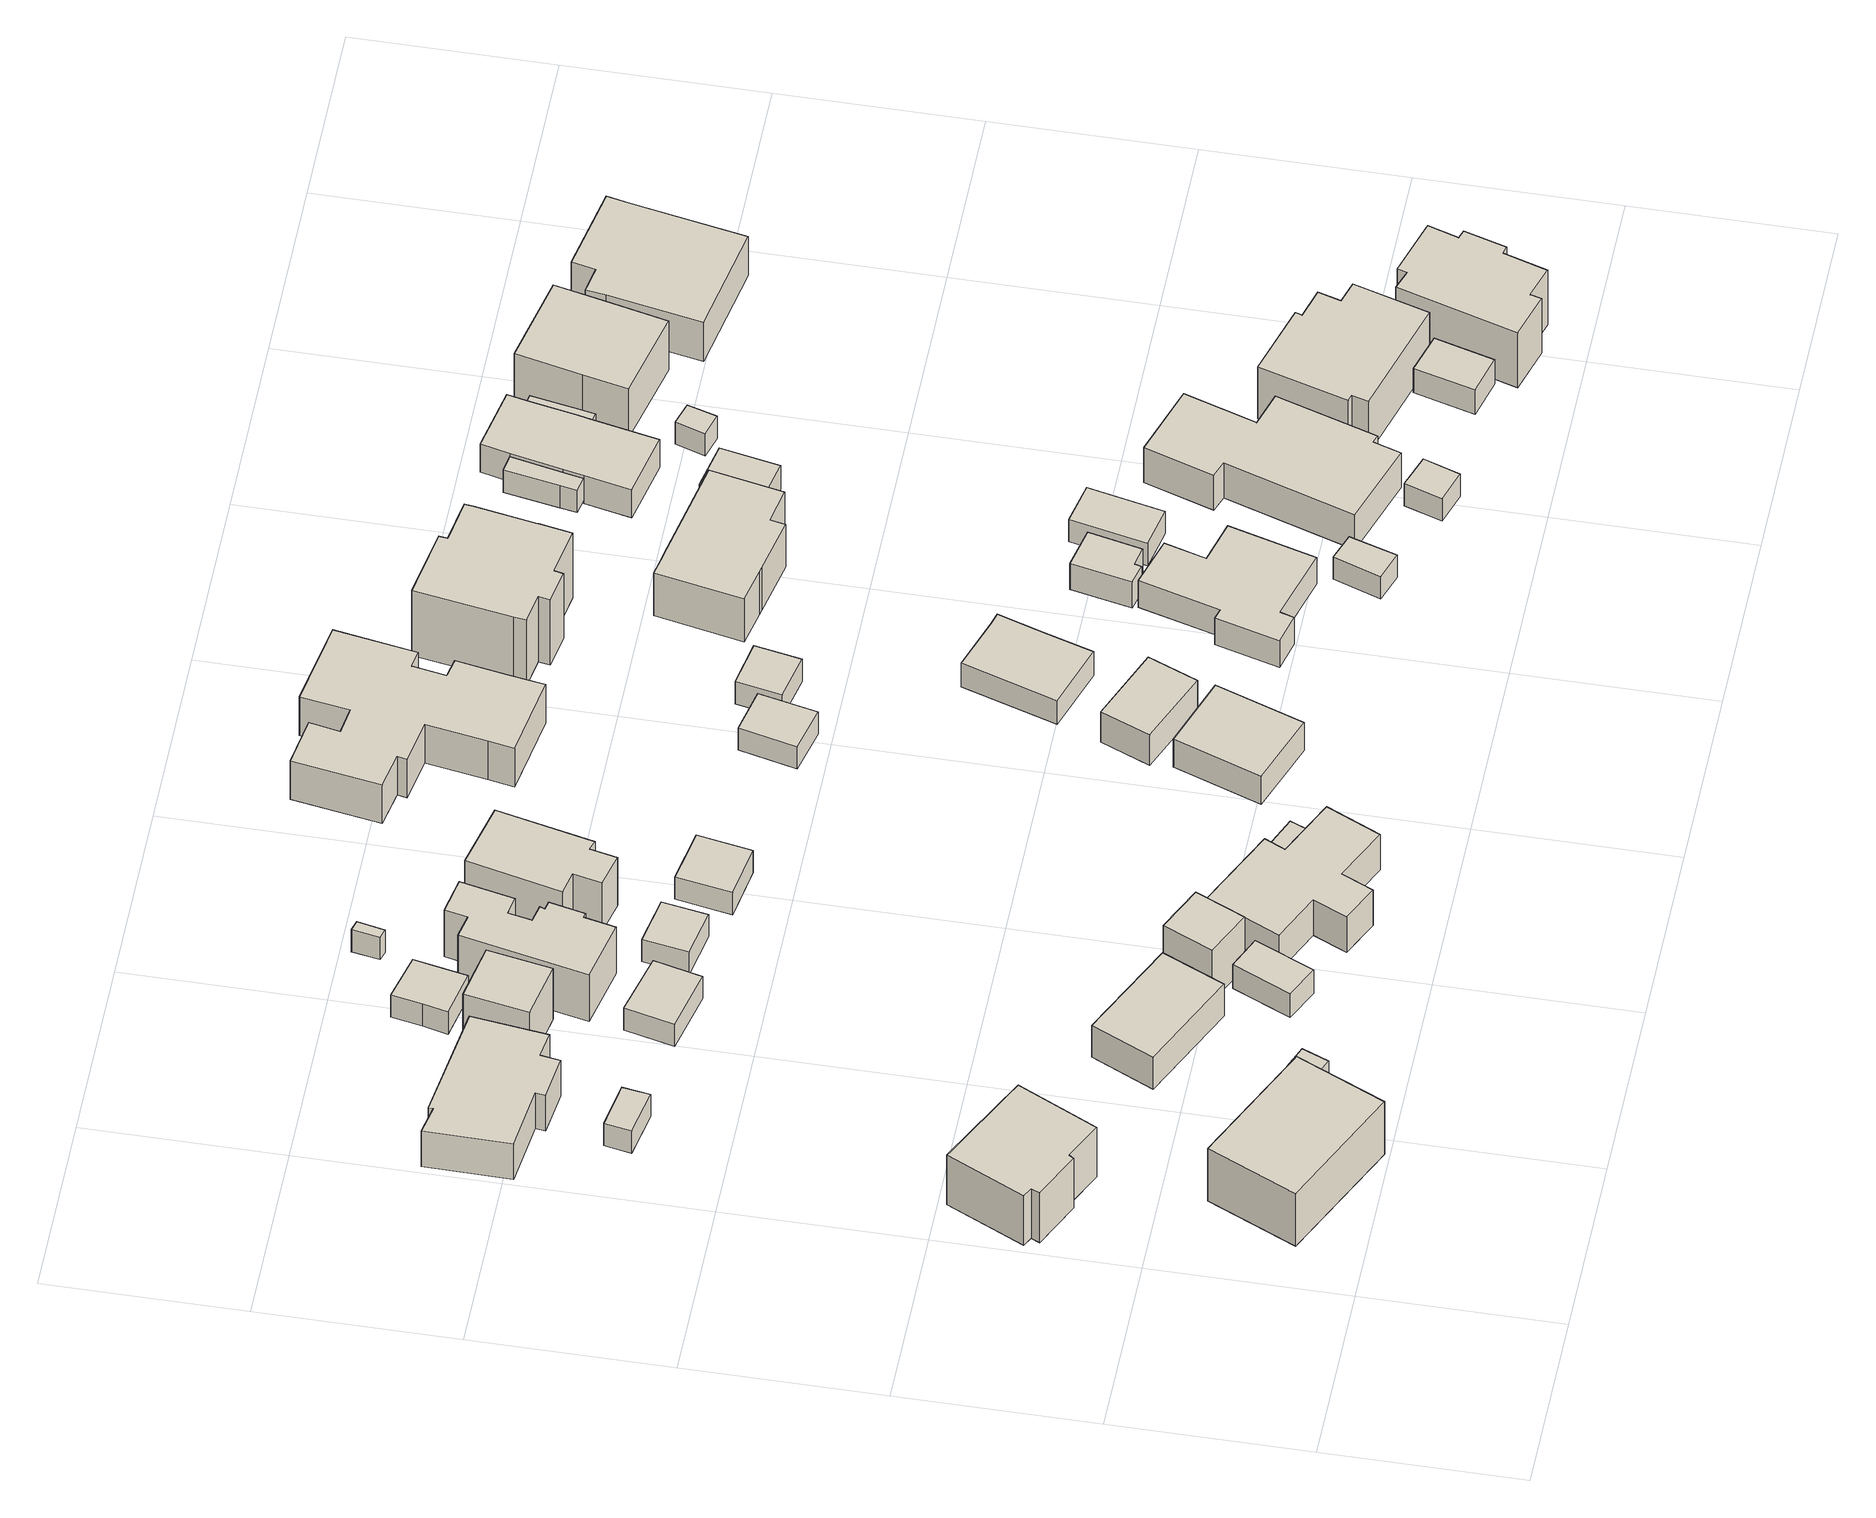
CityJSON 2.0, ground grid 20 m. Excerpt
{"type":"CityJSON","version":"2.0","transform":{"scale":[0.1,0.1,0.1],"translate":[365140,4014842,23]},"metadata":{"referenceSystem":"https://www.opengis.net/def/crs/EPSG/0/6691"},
"CityObjects":{
"building1":{"type":"Building","attributes":{"枝番":1,"利根川水系渡良瀬川洪水浸水想定区域（想定最大規模）.規模":"L2","利根川水系渡良瀬川洪水浸水想定区域（想定最大規模）.浸水ランク":"1","利根川水系渡良瀬川洪水浸水想定区域（想定最大規模）.浸水深":0.37,"利根川水系渡良瀬川洪水浸水想定区域（想定最大規模）.継続時間":4.6,"利根川水系矢場川洪水浸水想定区域（想定最大規模）.規模":"L2","usage":"411","measuredHeight":9.5,"BuildingDetails.prefecture":"10","BuildingDetails.city":"10207","BuildingDetails.surveyYear":2016},"geometry":[{"type":"Solid","lod":"1","boundaries":[[[[0,1,2,3]],[[2,4,5,3]],[[1,6,4,2]],[[0,7,6,1]],[[3,5,7,0]],[[4,6,7,5]]]]}]},
"building2":{"type":"Building","attributes":{"枝番":1,"利根川水系渡良瀬川洪水浸水想定区域（想定最大規模）.規模":"L2","利根川水系渡良瀬川洪水浸水想定区域（想定最大規模）.浸水ランク":"2","利根川水系渡良瀬川洪水浸水想定区域（想定最大規模）.浸水深":0.87,"利根川水系渡良瀬川洪水浸水想定区域（想定最大規模）.継続時間":5.4,"利根川水系矢場川洪水浸水想定区域（想定最大規模）.規模":"L2","利根川水系矢場川洪水浸水想定区域（想定最大規模）.浸水ランク":"1","利根川水系矢場川洪水浸水想定区域（想定最大規模）.浸水深":0.25,"usage":"411","measuredHeight":7.6,"BuildingDetails.prefecture":"10","BuildingDetails.city":"10207","BuildingDetails.surveyYear":2016},"geometry":[{"type":"Solid","lod":"1","boundaries":[[[[8,9,10,11,12,13,14,15]],[[14,16,17,15]],[[13,18,16,14]],[[12,19,18,13]],[[11,20,19,12]],[[10,21,20,11]],[[9,22,21,10]],[[8,23,22,9]],[[15,17,23,8]],[[16,18,19,20,21,22,23,17]]]]}]},
"building3":{"type":"Building","attributes":{"枝番":1,"利根川水系渡良瀬川洪水浸水想定区域（想定最大規模）.規模":"L2","利根川水系渡良瀬川洪水浸水想定区域（想定最大規模）.浸水ランク":"2","利根川水系渡良瀬川洪水浸水想定区域（想定最大規模）.浸水深":1.06,"利根川水系渡良瀬川洪水浸水想定区域（想定最大規模）.継続時間":5.8,"利根川水系矢場川洪水浸水想定区域（想定最大規模）.規模":"L2","BuildingDetails.prefecture":"10","BuildingDetails.city":"10207"},"geometry":[{"type":"Solid","lod":"1","boundaries":[[[[24,25,26,27]],[[26,28,29,27]],[[25,30,28,26]],[[24,31,30,25]],[[27,29,31,24]],[[28,30,31,29]]]]}]},
"building4":{"type":"Building","attributes":{"枝番":1,"利根川水系渡良瀬川洪水浸水想定区域（想定最大規模）.規模":"L2","利根川水系渡良瀬川洪水浸水想定区域（想定最大規模）.浸水ランク":"2","利根川水系渡良瀬川洪水浸水想定区域（想定最大規模）.浸水深":1.16,"利根川水系渡良瀬川洪水浸水想定区域（想定最大規模）.継続時間":5.4,"利根川水系矢場川洪水浸水想定区域（想定最大規模）.規模":"L2","利根川水系矢場川洪水浸水想定区域（想定最大規模）.浸水ランク":"1","利根川水系矢場川洪水浸水想定区域（想定最大規模）.浸水深":0.18,"BuildingDetails.prefecture":"10","BuildingDetails.city":"10207"},"geometry":[{"type":"Solid","lod":"1","boundaries":[[[[32,33,34,35]],[[34,36,37,35]],[[33,38,36,34]],[[32,39,38,33]],[[35,37,39,32]],[[36,38,39,37]]]]}]},
"building5":{"type":"Building","attributes":{"枝番":1,"利根川水系渡良瀬川洪水浸水想定区域（想定最大規模）.規模":"L2","利根川水系渡良瀬川洪水浸水想定区域（想定最大規模）.浸水ランク":"2","利根川水系渡良瀬川洪水浸水想定区域（想定最大規模）.浸水深":0.97,"利根川水系渡良瀬川洪水浸水想定区域（想定最大規模）.継続時間":5.1,"利根川水系矢場川洪水浸水想定区域（想定最大規模）.規模":"L2","利根川水系矢場川洪水浸水想定区域（想定最大規模）.浸水ランク":"1","利根川水系矢場川洪水浸水想定区域（想定最大規模）.浸水深":0.02,"usage":"411","measuredHeight":6.9,"BuildingDetails.prefecture":"10","BuildingDetails.city":"10207","BuildingDetails.surveyYear":2016},"geometry":[{"type":"Solid","lod":"1","boundaries":[[[[40,41,42,43,44,45,46,47,48,49]],[[48,50,51,49]],[[47,52,50,48]],[[46,53,52,47]],[[45,54,53,46]],[[44,55,54,45]],[[43,56,55,44]],[[42,57,56,43]],[[41,58,57,42]],[[40,59,58,41]],[[49,51,59,40]],[[50,52,53,54,55,56,57,58,59,51]]]]}]},
"building6":{"type":"Building","attributes":{"枝番":1,"利根川水系渡良瀬川洪水浸水想定区域（想定最大規模）.規模":"L2","利根川水系渡良瀬川洪水浸水想定区域（想定最大規模）.浸水ランク":"2","利根川水系渡良瀬川洪水浸水想定区域（想定最大規模）.浸水深":1.16,"利根川水系渡良瀬川洪水浸水想定区域（想定最大規模）.継続時間":5.8,"利根川水系矢場川洪水浸水想定区域（想定最大規模）.規模":"L2","利根川水系矢場川洪水浸水想定区域（想定最大規模）.浸水ランク":"1","利根川水系矢場川洪水浸水想定区域（想定最大規模）.浸水深":0.07,"usage":"411","measuredHeight":4.9,"BuildingDetails.prefecture":"10","BuildingDetails.city":"10207","BuildingDetails.surveyYear":2016},"geometry":[{"type":"Solid","lod":"1","boundaries":[[[[60,61,62,63]],[[62,64,65,63]],[[61,66,64,62]],[[60,67,66,61]],[[63,65,67,60]],[[64,66,67,65]]]]}]},
"building7":{"type":"Building","attributes":{"枝番":1,"利根川水系渡良瀬川洪水浸水想定区域（想定最大規模）.規模":"L2","利根川水系渡良瀬川洪水浸水想定区域（想定最大規模）.浸水ランク":"2","利根川水系渡良瀬川洪水浸水想定区域（想定最大規模）.浸水深":0.87,"利根川水系渡良瀬川洪水浸水想定区域（想定最大規模）.継続時間":5.8,"利根川水系矢場川洪水浸水想定区域（想定最大規模）.規模":"L2","usage":"411","measuredHeight":3.6,"BuildingDetails.prefecture":"10","BuildingDetails.city":"10207","BuildingDetails.surveyYear":2016},"geometry":[{"type":"Solid","lod":"1","boundaries":[[[[68,69,70,71]],[[70,72,73,71]],[[69,74,72,70]],[[68,75,74,69]],[[71,73,75,68]],[[72,74,75,73]]]]}]},
"building8":{"type":"Building","attributes":{"枝番":1,"利根川水系渡良瀬川洪水浸水想定区域（想定最大規模）.規模":"L2","利根川水系渡良瀬川洪水浸水想定区域（想定最大規模）.浸水ランク":"2","利根川水系渡良瀬川洪水浸水想定区域（想定最大規模）.浸水深":0.97,"利根川水系渡良瀬川洪水浸水想定区域（想定最大規模）.継続時間":4.1,"利根川水系矢場川洪水浸水想定区域（想定最大規模）.規模":"L2","利根川水系矢場川洪水浸水想定区域（想定最大規模）.浸水ランク":"1","利根川水系矢場川洪水浸水想定区域（想定最大規模）.浸水深":0.02,"usage":"411","measuredHeight":7.4,"BuildingDetails.prefecture":"10","BuildingDetails.city":"10207","BuildingDetails.surveyYear":2016},"geometry":[{"type":"Solid","lod":"1","boundaries":[[[[76,77,78,79]],[[78,80,81,79]],[[77,82,80,78]],[[76,83,82,77]],[[79,81,83,76]],[[80,82,83,81]]]]}]},
"building9":{"type":"Building","attributes":{"枝番":1,"利根川水系渡良瀬川洪水浸水想定区域（想定最大規模）.規模":"L2","利根川水系渡良瀬川洪水浸水想定区域（想定最大規模）.浸水ランク":"2","利根川水系渡良瀬川洪水浸水想定区域（想定最大規模）.浸水深":0.97,"利根川水系渡良瀬川洪水浸水想定区域（想定最大規模）.継続時間":5.8,"利根川水系矢場川洪水浸水想定区域（想定最大規模）.規模":"L2","利根川水系矢場川洪水浸水想定区域（想定最大規模）.浸水ランク":"1","利根川水系矢場川洪水浸水想定区域（想定最大規模）.浸水深":0.33,"usage":"411","measuredHeight":7.7,"BuildingDetails.prefecture":"10","BuildingDetails.city":"10207","BuildingDetails.surveyYear":2016},"geometry":[{"type":"Solid","lod":"1","boundaries":[[[[84,85,86,87]],[[86,88,89,87]],[[85,90,88,86]],[[84,91,90,85]],[[87,89,91,84]],[[88,90,91,89]]]]}]},
"building10":{"type":"Building","attributes":{"枝番":1,"利根川水系渡良瀬川洪水浸水想定区域（想定最大規模）.規模":"L2","利根川水系渡良瀬川洪水浸水想定区域（想定最大規模）.浸水ランク":"2","利根川水系渡良瀬川洪水浸水想定区域（想定最大規模）.浸水深":1.07,"利根川水系渡良瀬川洪水浸水想定区域（想定最大規模）.継続時間":6.4,"利根川水系矢場川洪水浸水想定区域（想定最大規模）.規模":"L2","利根川水系矢場川洪水浸水想定区域（想定最大規模）.浸水ランク":"1","利根川水系矢場川洪水浸水想定区域（想定最大規模）.浸水深":0.08,"BuildingDetails.prefecture":"10","BuildingDetails.city":"10207"},"geometry":[{"type":"Solid","lod":"1","boundaries":[[[[92,93,94,95]],[[94,96,97,95]],[[93,98,96,94]],[[92,99,98,93]],[[95,97,99,92]],[[96,98,99,97]]]]}]},
"building11":{"type":"Building","attributes":{"枝番":1,"利根川水系渡良瀬川洪水浸水想定区域（想定最大規模）.規模":"L2","利根川水系渡良瀬川洪水浸水想定区域（想定最大規模）.浸水ランク":"2","利根川水系渡良瀬川洪水浸水想定区域（想定最大規模）.浸水深":0.78,"利根川水系渡良瀬川洪水浸水想定区域（想定最大規模）.継続時間":4.1,"利根川水系矢場川洪水浸水想定区域（想定最大規模）.規模":"L2","利根川水系矢場川洪水浸水想定区域（想定最大規模）.浸水ランク":"1","利根川水系矢場川洪水浸水想定区域（想定最大規模）.浸水深":0.12,"usage":"431","BuildingDetails.prefecture":"10","BuildingDetails.city":"10207","BuildingDetails.surveyYear":2016},"geometry":[{"type":"Solid","lod":"1","boundaries":[[[[100,101,102,103,104,105]],[[104,106,107,105]],[[103,108,106,104]],[[102,109,108,103]],[[101,110,109,102]],[[100,111,110,101]],[[105,107,111,100]],[[106,108,109,110,111,107]]]]}]},
"building12":{"type":"Building","attributes":{"枝番":1,"利根川水系渡良瀬川洪水浸水想定区域（想定最大規模）.規模":"L2","利根川水系渡良瀬川洪水浸水想定区域（想定最大規模）.浸水ランク":"2","利根川水系渡良瀬川洪水浸水想定区域（想定最大規模）.浸水深":0.88,"利根川水系渡良瀬川洪水浸水想定区域（想定最大規模）.継続時間":4.1,"利根川水系矢場川洪水浸水想定区域（想定最大規模）.規模":"L2","利根川水系矢場川洪水浸水想定区域（想定最大規模）.浸水ランク":"1","利根川水系矢場川洪水浸水想定区域（想定最大規模）.浸水深":0.03,"usage":"411","measuredHeight":7.8,"BuildingDetails.prefecture":"10","BuildingDetails.city":"10207","BuildingDetails.surveyYear":2016},"geometry":[{"type":"Solid","lod":"1","boundaries":[[[[112,113,114,115,116,117,118,119,120,121,122,123,124,125]],[[124,126,127,125]],[[123,128,126,124]],[[122,129,128,123]],[[121,130,129,122]],[[120,131,130,121]],[[119,132,131,120]],[[118,133,132,119]],[[117,134,133,118]],[[116,135,134,117]],[[115,136,135,116]],[[114,137,136,115]],[[113,138,137,114]],[[112,139,138,113]],[[125,127,139,112]],[[126,128,129,130,131,132,133,134,135,136,137,138,139,127]]]]}]},
"building13":{"type":"Building","attributes":{"枝番":1,"利根川水系渡良瀬川洪水浸水想定区域（想定最大規模）.規模":"L2","利根川水系渡良瀬川洪水浸水想定区域（想定最大規模）.浸水ランク":"2","利根川水系渡良瀬川洪水浸水想定区域（想定最大規模）.浸水深":0.97,"利根川水系渡良瀬川洪水浸水想定区域（想定最大規模）.継続時間":6.5,"利根川水系矢場川洪水浸水想定区域（想定最大規模）.規模":"L2","利根川水系矢場川洪水浸水想定区域（想定最大規模）.浸水ランク":"1","利根川水系矢場川洪水浸水想定区域（想定最大規模）.浸水深":0.1,"usage":"441","measuredHeight":5.7,"BuildingDetails.prefecture":"10","BuildingDetails.city":"10207","BuildingDetails.surveyYear":2016},"geometry":[{"type":"Solid","lod":"1","boundaries":[[[[140,141,142,143,144,145,146,147,148,149]],[[148,150,151,149]],[[147,152,150,148]],[[146,153,152,147]],[[145,154,153,146]],[[144,155,154,145]],[[143,156,155,144]],[[142,157,156,143]],[[141,158,157,142]],[[140,159,158,141]],[[149,151,159,140]],[[150,152,153,154,155,156,157,158,159,151]]]]}]},
"building14":{"type":"Building","attributes":{"枝番":1,"利根川水系渡良瀬川洪水浸水想定区域（想定最大規模）.規模":"L2","利根川水系渡良瀬川洪水浸水想定区域（想定最大規模）.浸水ランク":"2","利根川水系渡良瀬川洪水浸水想定区域（想定最大規模）.浸水深":1.17,"利根川水系渡良瀬川洪水浸水想定区域（想定最大規模）.継続時間":6.4,"利根川水系矢場川洪水浸水想定区域（想定最大規模）.規模":"L2","利根川水系矢場川洪水浸水想定区域（想定最大規模）.浸水ランク":"1","利根川水系矢場川洪水浸水想定区域（想定最大規模）.浸水深":0.18,"BuildingDetails.prefecture":"10","BuildingDetails.city":"10207"},"geometry":[{"type":"Solid","lod":"1","boundaries":[[[[160,161,162,163]],[[162,164,165,163]],[[161,166,164,162]],[[160,167,166,161]],[[163,165,167,160]],[[164,166,167,165]]]]}]},
"building15":{"type":"Building","attributes":{"枝番":1,"利根川水系渡良瀬川洪水浸水想定区域（想定最大規模）.規模":"L2","利根川水系渡良瀬川洪水浸水想定区域（想定最大規模）.浸水ランク":"2","利根川水系渡良瀬川洪水浸水想定区域（想定最大規模）.浸水深":0.88,"利根川水系渡良瀬川洪水浸水想定区域（想定最大規模）.継続時間":4.1,"利根川水系矢場川洪水浸水想定区域（想定最大規模）.規模":"L2","利根川水系矢場川洪水浸水想定区域（想定最大規模）.浸水ランク":"1","利根川水系矢場川洪水浸水想定区域（想定最大規模）.浸水深":0.01,"BuildingDetails.prefecture":"10","BuildingDetails.city":"10207"},"geometry":[{"type":"Solid","lod":"1","boundaries":[[[[168,169,170,171]],[[170,172,173,171]],[[169,174,172,170]],[[168,175,174,169]],[[171,173,175,168]],[[172,174,175,173]]]]}]},
"building16":{"type":"Building","attributes":{"枝番":1,"利根川水系渡良瀬川洪水浸水想定区域（想定最大規模）.規模":"L2","利根川水系渡良瀬川洪水浸水想定区域（想定最大規模）.浸水ランク":"2","利根川水系渡良瀬川洪水浸水想定区域（想定最大規模）.浸水深":1.67,"利根川水系渡良瀬川洪水浸水想定区域（想定最大規模）.継続時間":6.5,"利根川水系矢場川洪水浸水想定区域（想定最大規模）.規模":"L2","利根川水系矢場川洪水浸水想定区域（想定最大規模）.浸水ランク":"1","利根川水系矢場川洪水浸水想定区域（想定最大規模）.浸水深":0.48,"measuredHeight":3.9,"BuildingDetails.prefecture":"10","BuildingDetails.city":"10207"},"geometry":[{"type":"Solid","lod":"1","boundaries":[[[[176,177,178,179]],[[178,180,181,179]],[[177,182,180,178]],[[176,183,182,177]],[[179,181,183,176]],[[180,182,183,181]]]]}]},
"building17":{"type":"Building","attributes":{"枝番":1,"利根川水系渡良瀬川洪水浸水想定区域（想定最大規模）.規模":"L2","利根川水系渡良瀬川洪水浸水想定区域（想定最大規模）.浸水ランク":"2","利根川水系渡良瀬川洪水浸水想定区域（想定最大規模）.浸水深":0.98,"利根川水系渡良瀬川洪水浸水想定区域（想定最大規模）.継続時間":4.1,"利根川水系矢場川洪水浸水想定区域（想定最大規模）.規模":"L2","利根川水系矢場川洪水浸水想定区域（想定最大規模）.浸水ランク":"1","利根川水系矢場川洪水浸水想定区域（想定最大規模）.浸水深":0.04,"usage":"411","measuredHeight":7.1,"BuildingDetails.prefecture":"10","BuildingDetails.city":"10207","BuildingDetails.surveyYear":2016},"geometry":[{"type":"Solid","lod":"1","boundaries":[[[[184,185,186,187,188,189,190,191]],[[190,192,193,191]],[[189,194,192,190]],[[188,195,194,189]],[[187,196,195,188]],[[186,197,196,187]],[[185,198,197,186]],[[184,199,198,185]],[[191,193,199,184]],[[192,194,195,196,197,198,199,193]]]]}]},
"building18":{"type":"Building","attributes":{"枝番":1,"利根川水系渡良瀬川洪水浸水想定区域（想定最大規模）.規模":"L2","利根川水系渡良瀬川洪水浸水想定区域（想定最大規模）.浸水ランク":"2","利根川水系渡良瀬川洪水浸水想定区域（想定最大規模）.浸水深":1.38,"利根川水系渡良瀬川洪水浸水想定区域（想定最大規模）.継続時間":6.4,"利根川水系矢場川洪水浸水想定区域（想定最大規模）.規模":"L2","利根川水系矢場川洪水浸水想定区域（想定最大規模）.浸水ランク":"1","利根川水系矢場川洪水浸水想定区域（想定最大規模）.浸水深":0.38,"usage":"411","BuildingDetails.prefecture":"10","BuildingDetails.city":"10207","BuildingDetails.surveyYear":2016},"geometry":[{"type":"Solid","lod":"1","boundaries":[[[[200,201,202,203]],[[202,204,205,203]],[[201,206,204,202]],[[200,207,206,201]],[[203,205,207,200]],[[204,206,207,205]]]]}]},
"building19":{"type":"Building","attributes":{"枝番":1,"利根川水系渡良瀬川洪水浸水想定区域（想定最大規模）.規模":"L2","利根川水系渡良瀬川洪水浸水想定区域（想定最大規模）.浸水ランク":"2","利根川水系渡良瀬川洪水浸水想定区域（想定最大規模）.浸水深":1.27,"利根川水系渡良瀬川洪水浸水想定区域（想定最大規模）.継続時間":6.5,"利根川水系矢場川洪水浸水想定区域（想定最大規模）.規模":"L2","利根川水系矢場川洪水浸水想定区域（想定最大規模）.浸水ランク":"1","利根川水系矢場川洪水浸水想定区域（想定最大規模）.浸水深":0.08,"usage":"411","measuredHeight":4.6,"BuildingDetails.prefecture":"10","BuildingDetails.city":"10207","BuildingDetails.surveyYear":2016},"geometry":[{"type":"Solid","lod":"1","boundaries":[[[[208,209,210,211]],[[210,212,213,211]],[[209,214,212,210]],[[208,215,214,209]],[[211,213,215,208]],[[212,214,215,213]]]]}]},
"building20":{"type":"Building","attributes":{"枝番":1,"利根川水系渡良瀬川洪水浸水想定区域（想定最大規模）.規模":"L2","利根川水系渡良瀬川洪水浸水想定区域（想定最大規模）.浸水ランク":"2","利根川水系渡良瀬川洪水浸水想定区域（想定最大規模）.浸水深":1.37,"利根川水系渡良瀬川洪水浸水想定区域（想定最大規模）.継続時間":6.1,"利根川水系矢場川洪水浸水想定区域（想定最大規模）.規模":"L2","利根川水系矢場川洪水浸水想定区域（想定最大規模）.浸水ランク":"1","利根川水系矢場川洪水浸水想定区域（想定最大規模）.浸水深":0.18,"usage":"411","measuredHeight":4.4,"BuildingDetails.prefecture":"10","BuildingDetails.city":"10207","BuildingDetails.surveyYear":2016},"geometry":[{"type":"Solid","lod":"1","boundaries":[[[[216,217,218,219]],[[218,220,221,219]],[[217,222,220,218]],[[216,223,222,217]],[[219,221,223,216]],[[220,222,223,221]]]]}]},
"building21":{"type":"Building","attributes":{"枝番":1,"利根川水系渡良瀬川洪水浸水想定区域（想定最大規模）.規模":"L2","利根川水系渡良瀬川洪水浸水想定区域（想定最大規模）.浸水ランク":"2","利根川水系渡良瀬川洪水浸水想定区域（想定最大規模）.浸水深":1.17,"利根川水系渡良瀬川洪水浸水想定区域（想定最大規模）.継続時間":6.1,"利根川水系矢場川洪水浸水想定区域（想定最大規模）.規模":"L2","利根川水系矢場川洪水浸水想定区域（想定最大規模）.浸水ランク":"1","利根川水系矢場川洪水浸水想定区域（想定最大規模）.浸水深":0.28,"usage":"411","BuildingDetails.prefecture":"10","BuildingDetails.city":"10207","BuildingDetails.surveyYear":2016},"geometry":[{"type":"Solid","lod":"1","boundaries":[[[[224,225,226,227]],[[226,228,229,227]],[[225,230,228,226]],[[224,231,230,225]],[[227,229,231,224]],[[228,230,231,229]]]]}]},
"building22":{"type":"Building","attributes":{"枝番":1,"利根川水系渡良瀬川洪水浸水想定区域（想定最大規模）.規模":"L2","利根川水系渡良瀬川洪水浸水想定区域（想定最大規模）.浸水ランク":"2","利根川水系渡良瀬川洪水浸水想定区域（想定最大規模）.浸水深":0.99,"利根川水系渡良瀬川洪水浸水想定区域（想定最大規模）.継続時間":4.9,"利根川水系矢場川洪水浸水想定区域（想定最大規模）.規模":"L2","利根川水系矢場川洪水浸水想定区域（想定最大規模）.浸水ランク":"1","利根川水系矢場川洪水浸水想定区域（想定最大規模）.浸水深":0.09,"usage":"411","measuredHeight":7.6,"BuildingDetails.prefecture":"10","BuildingDetails.city":"10207","BuildingDetails.surveyYear":2016},"geometry":[{"type":"Solid","lod":"1","boundaries":[[[[232,233,234,235,236,237,238,239,240,241,242,243,244,245,246,247,248,249]],[[248,250,251,249]],[[247,252,250,248]],[[246,253,252,247]],[[245,254,253,246]],[[244,255,254,245]],[[243,256,255,244]],[[242,257,256,243]],[[241,258,257,242]],[[240,259,258,241]],[[239,260,259,240]],[[238,261,260,239]],[[237,262,261,238]],[[236,263,262,237]],[[235,264,263,236]],[[234,265,264,235]],[[233,266,265,234]],[[232,267,266,233]],[[249,251,267,232]],[[250,252,253,254,255,256,257,258,259,260,261,262,263,264,265,266,267,251]]]]}]},
"building23":{"type":"Building","attributes":{"枝番":1,"利根川水系渡良瀬川洪水浸水想定区域（想定最大規模）.規模":"L2","利根川水系渡良瀬川洪水浸水想定区域（想定最大規模）.浸水ランク":"2","利根川水系渡良瀬川洪水浸水想定区域（想定最大規模）.浸水深":1.28,"利根川水系渡良瀬川洪水浸水想定区域（想定最大規模）.継続時間":6.5,"利根川水系矢場川洪水浸水想定区域（想定最大規模）.規模":"L2","利根川水系矢場川洪水浸水想定区域（想定最大規模）.浸水ランク":"1","利根川水系矢場川洪水浸水想定区域（想定最大規模）.浸水深":0.04,"usage":"411","measuredHeight":4,"BuildingDetails.prefecture":"10","BuildingDetails.city":"10207","BuildingDetails.surveyYear":2016},"geometry":[{"type":"Solid","lod":"1","boundaries":[[[[268,269,270,271,272,273]],[[272,274,275,273]],[[271,276,274,272]],[[270,277,276,271]],[[269,278,277,270]],[[268,279,278,269]],[[273,275,279,268]],[[274,276,277,278,279,275]]]]}]},
"building24":{"type":"Building","attributes":{"枝番":1,"利根川水系渡良瀬川洪水浸水想定区域（想定最大規模）.規模":"L2","利根川水系渡良瀬川洪水浸水想定区域（想定最大規模）.浸水ランク":"2","利根川水系渡良瀬川洪水浸水想定区域（想定最大規模）.浸水深":0.97,"利根川水系渡良瀬川洪水浸水想定区域（想定最大規模）.継続時間":6.1,"利根川水系矢場川洪水浸水想定区域（想定最大規模）.規模":"L2","BuildingDetails.prefecture":"10","BuildingDetails.city":"10207"},"geometry":[{"type":"Solid","lod":"1","boundaries":[[[[280,281,282,283]],[[282,284,285,283]],[[281,286,284,282]],[[280,287,286,281]],[[283,285,287,280]],[[284,286,287,285]]]]}]},
"building25":{"type":"Building","attributes":{"枝番":1,"利根川水系渡良瀬川洪水浸水想定区域（想定最大規模）.規模":"L2","利根川水系渡良瀬川洪水浸水想定区域（想定最大規模）.浸水ランク":"2","利根川水系渡良瀬川洪水浸水想定区域（想定最大規模）.浸水深":1.27,"利根川水系渡良瀬川洪水浸水想定区域（想定最大規模）.継続時間":5.9,"利根川水系矢場川洪水浸水想定区域（想定最大規模）.規模":"L2","利根川水系矢場川洪水浸水想定区域（想定最大規模）.浸水ランク":"1","利根川水系矢場川洪水浸水想定区域（想定最大規模）.浸水深":0.01,"usage":"411","measuredHeight":4.4,"BuildingDetails.prefecture":"10","BuildingDetails.city":"10207","BuildingDetails.surveyYear":2016},"geometry":[{"type":"Solid","lod":"1","boundaries":[[[[288,289,290,291,292,293,294,295,296,297]],[[296,298,299,297]],[[295,300,298,296]],[[294,301,300,295]],[[293,302,301,294]],[[292,303,302,293]],[[291,304,303,292]],[[290,305,304,291]],[[289,306,305,290]],[[288,307,306,289]],[[297,299,307,288]],[[298,300,301,302,303,304,305,306,307,299]]]]}]},
"building26":{"type":"Building","attributes":{"枝番":1,"利根川水系渡良瀬川洪水浸水想定区域（想定最大規模）.規模":"L2","利根川水系渡良瀬川洪水浸水想定区域（想定最大規模）.浸水ランク":"2","利根川水系渡良瀬川洪水浸水想定区域（想定最大規模）.浸水深":1.27,"利根川水系渡良瀬川洪水浸水想定区域（想定最大規模）.継続時間":5.9,"利根川水系矢場川洪水浸水想定区域（想定最大規模）.規模":"L2","利根川水系矢場川洪水浸水想定区域（想定最大規模）.浸水ランク":"1","利根川水系矢場川洪水浸水想定区域（想定最大規模）.浸水深":0.01,"usage":"411","BuildingDetails.prefecture":"10","BuildingDetails.city":"10207","BuildingDetails.surveyYear":2016},"geometry":[{"type":"Solid","lod":"1","boundaries":[[[[308,309,310,311]],[[310,312,313,311]],[[309,314,312,310]],[[308,315,314,309]],[[311,313,315,308]],[[312,314,315,313]]]]}]},
"building27":{"type":"Building","attributes":{"枝番":1,"利根川水系渡良瀬川洪水浸水想定区域（想定最大規模）.規模":"L2","利根川水系渡良瀬川洪水浸水想定区域（想定最大規模）.浸水ランク":"2","利根川水系渡良瀬川洪水浸水想定区域（想定最大規模）.浸水深":0.97,"利根川水系渡良瀬川洪水浸水想定区域（想定最大規模）.継続時間":6.5,"利根川水系矢場川洪水浸水想定区域（想定最大規模）.規模":"L2","利根川水系矢場川洪水浸水想定区域（想定最大規模）.浸水ランク":"1","利根川水系矢場川洪水浸水想定区域（想定最大規模）.浸水深":0.19,"usage":"411","measuredHeight":3.6,"BuildingDetails.prefecture":"10","BuildingDetails.city":"10207","BuildingDetails.surveyYear":2016},"geometry":[{"type":"Solid","lod":"1","boundaries":[[[[316,317,318,319,320,321]],[[320,322,323,321]],[[319,324,322,320]],[[318,325,324,319]],[[317,326,325,318]],[[316,327,326,317]],[[321,323,327,316]],[[322,324,325,326,327,323]]]]}]},
"building28":{"type":"Building","attributes":{"枝番":1,"利根川水系渡良瀬川洪水浸水想定区域（想定最大規模）.規模":"L2","利根川水系渡良瀬川洪水浸水想定区域（想定最大規模）.浸水ランク":"2","利根川水系渡良瀬川洪水浸水想定区域（想定最大規模）.浸水深":0.7,"利根川水系渡良瀬川洪水浸水想定区域（想定最大規模）.継続時間":2.4,"利根川水系矢場川洪水浸水想定区域（想定最大規模）.規模":"L2","利根川水系矢場川洪水浸水想定区域（想定最大規模）.浸水ランク":"1","利根川水系矢場川洪水浸水想定区域（想定最大規模）.浸水深":0.19,"usage":"411","measuredHeight":10.5,"BuildingDetails.prefecture":"10","BuildingDetails.city":"10207","BuildingDetails.surveyYear":2016},"geometry":[{"type":"Solid","lod":"1","boundaries":[[[[328,329,330,331,332,333,334,335,336,337,338,339,340,341,342]],[[341,343,344,342]],[[340,345,343,341]],[[339,346,345,340]],[[338,347,346,339]],[[337,348,347,338]],[[336,349,348,337]],[[335,350,349,336]],[[334,351,350,335]],[[333,352,351,334]],[[332,353,352,333]],[[331,354,353,332]],[[330,355,354,331]],[[329,356,355,330]],[[328,357,356,329]],[[342,344,357,328]],[[343,345,346,347,348,349,350,351,352,353,354,355,356,357,344]]]]}]},
"building29":{"type":"Building","attributes":{"枝番":1,"利根川水系渡良瀬川洪水浸水想定区域（想定最大規模）.規模":"L2","利根川水系渡良瀬川洪水浸水想定区域（想定最大規模）.浸水ランク":"2","利根川水系渡良瀬川洪水浸水想定区域（想定最大規模）.浸水深":1.16,"利根川水系渡良瀬川洪水浸水想定区域（想定最大規模）.継続時間":6.5,"利根川水系矢場川洪水浸水想定区域（想定最大規模）.規模":"L2","利根川水系矢場川洪水浸水想定区域（想定最大規模）.浸水ランク":"1","利根川水系矢場川洪水浸水想定区域（想定最大規模）.浸水深":0.07,"usage":"411","measuredHeight":7.3,"BuildingDetails.prefecture":"10","BuildingDetails.city":"10207","BuildingDetails.surveyYear":2016},"geometry":[{"type":"Solid","lod":"1","boundaries":[[[[358,359,360,361,362,363,364,365,366,367]],[[366,368,369,367]],[[365,370,368,366]],[[364,371,370,365]],[[363,372,371,364]],[[362,373,372,363]],[[361,374,373,362]],[[360,375,374,361]],[[359,376,375,360]],[[358,377,376,359]],[[367,369,377,358]],[[368,370,371,372,373,374,375,376,377,369]]]]}]},
"building30":{"type":"Building","attributes":{"枝番":1,"利根川水系渡良瀬川洪水浸水想定区域（想定最大規模）.規模":"L2","利根川水系渡良瀬川洪水浸水想定区域（想定最大規模）.浸水ランク":"2","利根川水系渡良瀬川洪水浸水想定区域（想定最大規模）.浸水深":1.37,"利根川水系渡良瀬川洪水浸水想定区域（想定最大規模）.継続時間":6.5,"利根川水系矢場川洪水浸水想定区域（想定最大規模）.規模":"L2","利根川水系矢場川洪水浸水想定区域（想定最大規模）.浸水ランク":"1","利根川水系矢場川洪水浸水想定区域（想定最大規模）.浸水深":0.06,"measuredHeight":3.3,"BuildingDetails.prefecture":"10","BuildingDetails.city":"10207"},"geometry":[{"type":"Solid","lod":"1","boundaries":[[[[378,379,380,381]],[[380,382,383,381]],[[379,384,382,380]],[[378,385,384,379]],[[381,383,385,378]],[[382,384,385,383]]]]}]},
"building31":{"type":"Building","attributes":{"枝番":1,"利根川水系渡良瀬川洪水浸水想定区域（想定最大規模）.規模":"L2","利根川水系渡良瀬川洪水浸水想定区域（想定最大規模）.浸水ランク":"2","利根川水系渡良瀬川洪水浸水想定区域（想定最大規模）.浸水深":1.16,"利根川水系渡良瀬川洪水浸水想定区域（想定最大規模）.継続時間":6.2,"利根川水系矢場川洪水浸水想定区域（想定最大規模）.規模":"L2","usage":"411","BuildingDetails.prefecture":"10","BuildingDetails.city":"10207","BuildingDetails.surveyYear":2016},"geometry":[{"type":"Solid","lod":"1","boundaries":[[[[386,387,388,389]],[[388,390,391,389]],[[387,392,390,388]],[[386,393,392,387]],[[389,391,393,386]],[[390,392,393,391]]]]}]},
"building32":{"type":"Building","attributes":{"枝番":1,"利根川水系渡良瀬川洪水浸水想定区域（想定最大規模）.規模":"L2","利根川水系渡良瀬川洪水浸水想定区域（想定最大規模）.浸水ランク":"2","利根川水系渡良瀬川洪水浸水想定区域（想定最大規模）.浸水深":1.37,"利根川水系渡良瀬川洪水浸水想定区域（想定最大規模）.継続時間":6.2,"利根川水系矢場川洪水浸水想定区域（想定最大規模）.規模":"L2","利根川水系矢場川洪水浸水想定区域（想定最大規模）.浸水ランク":"1","利根川水系矢場川洪水浸水想定区域（想定最大規模）.浸水深":0.03,"利根川水系多々良川洪水浸水想定区域（想定最大規模）.規模":"L2","usage":"411","measuredHeight":5.7,"BuildingDetails.prefecture":"10","BuildingDetails.city":"10207","BuildingDetails.surveyYear":2016},"geometry":[{"type":"Solid","lod":"1","boundaries":[[[[394,395,396,397,398,399,400,401,402,403]],[[402,404,405,403]],[[401,406,404,402]],[[400,407,406,401]],[[399,408,407,400]],[[398,409,408,399]],[[397,410,409,398]],[[396,411,410,397]],[[395,412,411,396]],[[394,413,412,395]],[[403,405,413,394]],[[404,406,407,408,409,410,411,412,413,405]]]]}]},
"building33":{"type":"Building","attributes":{"枝番":1,"利根川水系渡良瀬川洪水浸水想定区域（想定最大規模）.規模":"L2","利根川水系渡良瀬川洪水浸水想定区域（想定最大規模）.浸水ランク":"2","利根川水系渡良瀬川洪水浸水想定区域（想定最大規模）.浸水深":1.16,"利根川水系渡良瀬川洪水浸水想定区域（想定最大規模）.継続時間":6.5,"利根川水系矢場川洪水浸水想定区域（想定最大規模）.規模":"L2","利根川水系矢場川洪水浸水想定区域（想定最大規模）.浸水ランク":"1","利根川水系矢場川洪水浸水想定区域（想定最大規模）.浸水深":0.07,"usage":"411","measuredHeight":3.7,"BuildingDetails.prefecture":"10","BuildingDetails.city":"10207","BuildingDetails.surveyYear":2016},"geometry":[{"type":"Solid","lod":"1","boundaries":[[[[414,415,416,417]],[[416,418,419,417]],[[415,420,418,416]],[[414,421,420,415]],[[417,419,421,414]],[[418,420,421,419]]]]}]},
"building34":{"type":"Building","attributes":{"枝番":1,"利根川水系渡良瀬川洪水浸水想定区域（想定最大規模）.規模":"L2","利根川水系渡良瀬川洪水浸水想定区域（想定最大規模）.浸水ランク":"2","利根川水系渡良瀬川洪水浸水想定区域（想定最大規模）.浸水深":0.89,"利根川水系渡良瀬川洪水浸水想定区域（想定最大規模）.継続時間":4.5,"利根川水系矢場川洪水浸水想定区域（想定最大規模）.規模":"L2","利根川水系矢場川洪水浸水想定区域（想定最大規模）.浸水ランク":"1","利根川水系矢場川洪水浸水想定区域（想定最大規模）.浸水深":0.06,"BuildingDetails.prefecture":"10","BuildingDetails.city":"10207"},"geometry":[{"type":"Solid","lod":"1","boundaries":[[[[422,423,424,425,426,427]],[[426,428,429,427]],[[425,430,428,426]],[[424,431,430,425]],[[423,432,431,424]],[[422,433,432,423]],[[427,429,433,422]],[[428,430,431,432,433,429]]]]}]},
"building35":{"type":"Building","attributes":{"枝番":1,"利根川水系渡良瀬川洪水浸水想定区域（想定最大規模）.規模":"L2","利根川水系渡良瀬川洪水浸水想定区域（想定最大規模）.浸水ランク":"2","利根川水系渡良瀬川洪水浸水想定区域（想定最大規模）.浸水深":0.89,"利根川水系渡良瀬川洪水浸水想定区域（想定最大規模）.継続時間":4.5,"利根川水系矢場川洪水浸水想定区域（想定最大規模）.規模":"L2","利根川水系矢場川洪水浸水想定区域（想定最大規模）.浸水ランク":"1","利根川水系矢場川洪水浸水想定区域（想定最大規模）.浸水深":0.22,"measuredHeight":4.4,"BuildingDetails.prefecture":"10","BuildingDetails.city":"10207"},"geometry":[{"type":"Solid","lod":"1","boundaries":[[[[434,435,436,437,438,439,440,441,442,443]],[[442,444,445,443]],[[441,446,444,442]],[[440,447,446,441]],[[439,448,447,440]],[[438,449,448,439]],[[437,450,449,438]],[[436,451,450,437]],[[435,452,451,436]],[[434,453,452,435]],[[443,445,453,434]],[[444,446,447,448,449,450,451,452,453,445]]]]}]},
"building36":{"type":"Building","attributes":{"枝番":1,"利根川水系渡良瀬川洪水浸水想定区域（想定最大規模）.規模":"L2","利根川水系渡良瀬川洪水浸水想定区域（想定最大規模）.浸水ランク":"2","利根川水系渡良瀬川洪水浸水想定区域（想定最大規模）.浸水深":1.36,"利根川水系渡良瀬川洪水浸水想定区域（想定最大規模）.継続時間":6.2,"利根川水系矢場川洪水浸水想定区域（想定最大規模）.規模":"L2","利根川水系矢場川洪水浸水想定区域（想定最大規模）.浸水ランク":"1","利根川水系矢場川洪水浸水想定区域（想定最大規模）.浸水深":0.05,"usage":"411","measuredHeight":4.1,"BuildingDetails.prefecture":"10","BuildingDetails.city":"10207","BuildingDetails.surveyYear":2016},"geometry":[{"type":"Solid","lod":"1","boundaries":[[[[454,455,456,457]],[[456,458,459,457]],[[455,460,458,456]],[[454,461,460,455]],[[457,459,461,454]],[[458,460,461,459]]]]}]},
"building37":{"type":"Building","attributes":{"枝番":1,"利根川水系渡良瀬川洪水浸水想定区域（想定最大規模）.規模":"L2","利根川水系渡良瀬川洪水浸水想定区域（想定最大規模）.浸水ランク":"2","利根川水系渡良瀬川洪水浸水想定区域（想定最大規模）.浸水深":1.27,"利根川水系渡良瀬川洪水浸水想定区域（想定最大規模）.継続時間":6.2,"利根川水系矢場川洪水浸水想定区域（想定最大規模）.規模":"L2","利根川水系矢場川洪水浸水想定区域（想定最大規模）.浸水ランク":"1","利根川水系矢場川洪水浸水想定区域（想定最大規模）.浸水深":0.1,"利根川水系多々良川洪水浸水想定区域（想定最大規模）.規模":"L2","usage":"411","measuredHeight":8.6,"BuildingDetails.prefecture":"10","BuildingDetails.city":"10207","BuildingDetails.surveyYear":2016},"geometry":[{"type":"Solid","lod":"1","boundaries":[[[[462,463,464,465,466,467,468,469,470,471]],[[470,472,473,471]],[[469,474,472,470]],[[468,475,474,469]],[[467,476,475,468]],[[466,477,476,467]],[[465,478,477,466]],[[464,479,478,465]],[[463,480,479,464]],[[462,481,480,463]],[[471,473,481,462]],[[472,474,475,476,477,478,479,480,481,473]]]]}]},
"building38":{"type":"Building","attributes":{"枝番":1,"利根川水系渡良瀬川洪水浸水想定区域（想定最大規模）.規模":"L2","利根川水系渡良瀬川洪水浸水想定区域（想定最大規模）.浸水ランク":"2","利根川水系渡良瀬川洪水浸水想定区域（想定最大規模）.浸水深":1.37,"利根川水系渡良瀬川洪水浸水想定区域（想定最大規模）.継続時間":4.5,"利根川水系矢場川洪水浸水想定区域（想定最大規模）.規模":"L2","利根川水系矢場川洪水浸水想定区域（想定最大規模）.浸水ランク":"1","利根川水系矢場川洪水浸水想定区域（想定最大規模）.浸水深":0.19,"BuildingDetails.prefecture":"10","BuildingDetails.city":"10207"},"geometry":[{"type":"Solid","lod":"1","boundaries":[[[[482,483,484,485]],[[484,486,487,485]],[[483,488,486,484]],[[482,489,488,483]],[[485,487,489,482]],[[486,488,489,487]]]]}]},
"building39":{"type":"Building","attributes":{"枝番":1,"利根川水系渡良瀬川洪水浸水想定区域（想定最大規模）.規模":"L2","利根川水系渡良瀬川洪水浸水想定区域（想定最大規模）.浸水ランク":"2","利根川水系渡良瀬川洪水浸水想定区域（想定最大規模）.浸水深":1.18,"利根川水系渡良瀬川洪水浸水想定区域（想定最大規模）.継続時間":4.5,"利根川水系矢場川洪水浸水想定区域（想定最大規模）.規模":"L2","利根川水系矢場川洪水浸水想定区域（想定最大規模）.浸水ランク":"1","利根川水系矢場川洪水浸水想定区域（想定最大規模）.浸水深":0.09,"BuildingDetails.prefecture":"10","BuildingDetails.city":"10207"},"geometry":[{"type":"Solid","lod":"1","boundaries":[[[[490,491,492,493,494,495]],[[494,496,497,495]],[[493,498,496,494]],[[492,499,498,493]],[[491,500,499,492]],[[490,501,500,491]],[[495,497,501,490]],[[496,498,499,500,501,497]]]]}]},
"building40":{"type":"Building","attributes":{"枝番":1,"利根川水系渡良瀬川洪水浸水想定区域（想定最大規模）.規模":"L2","利根川水系渡良瀬川洪水浸水想定区域（想定最大規模）.浸水ランク":"2","利根川水系渡良瀬川洪水浸水想定区域（想定最大規模）.浸水深":1.36,"利根川水系渡良瀬川洪水浸水想定区域（想定最大規模）.継続時間":6.2,"利根川水系矢場川洪水浸水想定区域（想定最大規模）.規模":"L2","利根川水系矢場川洪水浸水想定区域（想定最大規模）.浸水ランク":"1","利根川水系矢場川洪水浸水想定区域（想定最大規模）.浸水深":0.07,"usage":"411","measuredHeight":9.2,"BuildingDetails.prefecture":"10","BuildingDetails.city":"10207","BuildingDetails.surveyYear":2016},"geometry":[{"type":"Solid","lod":"1","boundaries":[[[[502,503,504,505,506,507,508,509,510,511,512,513]],[[512,514,515,513]],[[511,516,514,512]],[[510,517,516,511]],[[509,518,517,510]],[[508,519,518,509]],[[507,520,519,508]],[[506,521,520,507]],[[505,522,521,506]],[[504,523,522,505]],[[503,524,523,504]],[[502,525,524,503]],[[513,515,525,502]],[[514,516,517,518,519,520,521,522,523,524,525,515]]]]}]},
"building41":{"type":"Building","attributes":{"枝番":1,"利根川水系渡良瀬川洪水浸水想定区域（想定最大規模）.規模":"L2","利根川水系渡良瀬川洪水浸水想定区域（想定最大規模）.浸水ランク":"2","利根川水系渡良瀬川洪水浸水想定区域（想定最大規模）.浸水深":1.28,"利根川水系渡良瀬川洪水浸水想定区域（想定最大規模）.継続時間":7,"利根川水系矢場川洪水浸水想定区域（想定最大規模）.規模":"L2","利根川水系矢場川洪水浸水想定区域（想定最大規模）.浸水ランク":"1","利根川水系矢場川洪水浸水想定区域（想定最大規模）.浸水深":0.12,"usage":"411","measuredHeight":7.6,"BuildingDetails.prefecture":"10","BuildingDetails.city":"10207","BuildingDetails.surveyYear":2016},"geometry":[{"type":"Solid","lod":"1","boundaries":[[[[526,527,528,529,530,531]],[[530,532,533,531]],[[529,534,532,530]],[[528,535,534,529]],[[527,536,535,528]],[[526,537,536,527]],[[531,533,537,526]],[[532,534,535,536,537,533]]]]}]},
"building42":{"type":"Building","attributes":{"枝番":1,"利根川水系渡良瀬川洪水浸水想定区域（想定最大規模）.規模":"L2","利根川水系渡良瀬川洪水浸水想定区域（想定最大規模）.浸水ランク":"2","利根川水系渡良瀬川洪水浸水想定区域（想定最大規模）.浸水深":1.48,"利根川水系渡良瀬川洪水浸水想定区域（想定最大規模）.継続時間":7,"利根川水系矢場川洪水浸水想定区域（想定最大規模）.規模":"L2","利根川水系矢場川洪水浸水想定区域（想定最大規模）.浸水ランク":"1","利根川水系矢場川洪水浸水想定区域（想定最大規模）.浸水深":0.17,"usage":"431","measuredHeight":11.1,"BuildingDetails.prefecture":"10","BuildingDetails.city":"10207","BuildingDetails.surveyYear":2016},"geometry":[{"type":"Solid","lod":"1","boundaries":[[[[538,539,540,541,542,543,544,545]],[[544,546,547,545]],[[543,548,546,544]],[[542,549,548,543]],[[541,550,549,542]],[[540,551,550,541]],[[539,552,551,540]],[[538,553,552,539]],[[545,547,553,538]],[[546,548,549,550,551,552,553,547]]]]}]}
},
"vertices":[
[44,64,18],[86,154,18],[215,94,18],[173,4,18],[215,94,89],[173,4,89],[86,154,89],[44,64,89],
[63,280,13],[60,275,13],[11,298,13],[15,307,13],[5,312,13],[43,391,13],[142,342,13],[102,261,13],[142,342,80],[102,261,80],[43,391,80],[5,312,80],[15,307,80],[11,298,80],[60,275,80],[63,280,80],
[229,81,16],[240,108,16],[265,98,16],[254,71,16],[265,98,46],[254,71,46],[240,108,46],[229,81,46],
[56,689,12],[61,716,12],[109,708,12],[105,680,12],[109,708,42],[105,680,42],[61,716,42],[56,689,42],
[69,772,13],[70,782,13],[3,790,13],[4,877,13],[34,871,13],[34,876,13],[155,859,13],[145,782,13],[118,786,13],[115,766,13],[118,786,61],[115,766,61],[145,782,61],[155,859,61],[34,876,61],[34,871,61],[4,877,61],[3,790,61],[70,782,61],[69,772,61],
[223,230,10],[253,293,10],[355,245,10],[326,182,10],[355,245,53],[326,182,53],[253,293,53],[223,230,53],
[331,121,14],[358,180,14],[392,165,14],[365,105,14],[392,165,46],[365,105,46],[358,180,46],[331,121,46],
[148,801,15],[160,866,15],[219,855,15],[207,790,15],[219,855,84],[207,790,84],[160,866,84],[148,801,84],
[341,196,11],[364,246,11],[411,224,11],[388,174,11],[411,224,80],[388,174,80],[364,246,80],[341,196,80],
[196,674,12],[208,724,12],[272,708,12],[260,659,12],[272,708,42],[260,659,42],[208,724,42],[196,674,42],
[183,938,15],[231,926,15],[227,907,15],[220,872,15],[171,882,15],[177,907,15],[171,882,45],[177,907,45],[220,872,45],[227,907,45],[231,926,45],[183,938,45],
[211,757,14],[239,885,14],[263,880,14],[268,903,14],[306,896,14],[294,841,14],[275,845,14],[270,821,14],[288,817,14],[286,812,14],[295,810,14],[287,774,14],[282,775,14],[275,743,14],[282,775,77],[275,743,77],[287,774,77],[295,810,77],[286,812,77],[288,817,77],[270,821,77],[275,845,77],[294,841,77],[306,896,77],[268,903,77],[263,880,77],[239,885,77],[211,757,77],
[424,85,11],[440,119,11],[390,142,11],[425,216,11],[508,177,11],[498,156,11],[558,128,11],[532,73,11],[477,99,11],[462,67,11],[477,99,59],[462,67,59],[532,73,59],[558,128,59],[498,156,59],[508,177,59],[425,216,59],[390,142,59],[440,119,59],[424,85,59],
[289,677,11],[297,723,11],[347,714,11],[339,668,11],[347,714,41],[339,668,41],[297,723,41],[289,677,41],
[251,960,17],[256,988,17],[267,985,17],[261,957,17],[267,985,47],[261,957,47],[256,988,47],[251,960,47],
[504,157,13],[512,175,13],[547,160,13],[539,141,13],[547,160,45],[539,141,45],[512,175,45],[504,157,45],
[325,765,15],[331,794,15],[307,799,15],[330,895,15],[398,879,15],[375,781,15],[365,784,15],[359,757,15],[365,784,80],[359,757,80],[375,781,80],[398,879,80],[330,895,80],[307,799,80],[331,794,80],[325,765,80],
[370,651,11],[380,707,11],[436,697,11],[426,642,11],[436,697,41],[426,642,41],[380,707,41],[370,651,41],
[595,196,10],[627,284,10],[701,258,10],[669,169,10],[701,258,48],[669,169,48],[627,284,48],[595,196,48],
[626,306,9],[647,356,9],[723,325,9],[702,275,9],[723,325,50],[702,275,50],[647,356,50],[626,306,50],
[562,625,11],[576,683,11],[622,673,11],[609,614,11],[622,673,41],[609,614,41],[576,683,41],[562,625,41],
[579,864,10],[494,878,10],[499,904,10],[509,965,10],[463,973,10],[465,983,10],[427,990,10],[442,1079,10],[493,1071,10],[487,1040,10],[515,1036,10],[523,1085,10],[612,1070,10],[598,987,10],[580,990,10],[574,956,10],[594,952,10],[585,902,10],[594,952,62],[585,902,62],[574,956,62],[580,990,62],[598,987,62],[612,1070,62],[523,1085,62],[515,1036,62],[487,1040,62],[493,1071,62],[442,1079,62],[427,990,62],[465,983,62],[463,973,62],[509,965,62],[499,904,62],[494,878,62],[579,864,62],
[745,477,10],[759,473,10],[744,428,10],[728,377,10],[661,399,10],[692,495,10],[661,399,42],[692,495,42],[728,377,42],[744,428,42],[759,473,42],[745,477,42],
[622,650,13],[631,696,13],[679,687,13],[670,640,13],[679,687,43],[670,640,43],[631,696,43],[622,650,43],
[804,216,10],[800,202,10],[768,210,10],[786,274,10],[797,271,10],[820,352,10],[871,337,10],[859,295,10],[903,283,10],[878,195,10],[903,283,46],[878,195,46],[859,295,46],[871,337,46],[820,352,46],[797,271,46],[786,274,46],[768,210,46],[800,202,46],[804,216,46],
[868,133,12],[885,181,12],[913,171,12],[898,123,12],[913,171,42],[898,123,42],[885,181,42],[868,133,42],
[818,357,10],[831,418,10],[873,409,10],[861,355,10],[841,359,10],[839,352,10],[841,359,45],[839,352,45],[861,355,45],[873,409,45],[831,418,45],[818,357,45],
[740,901,15],[740,900,15],[734,867,15],[684,875,15],[682,866,15],[647,872,15],[649,884,15],[618,889,15],[620,902,15],[636,1000,15],[708,988,15],[707,979,15],[751,972,15],[752,972,15],[751,963,15],[752,972,103],[751,963,103],[751,972,103],[707,979,103],[708,988,103],[636,1000,103],[620,902,103],[618,889,103],[649,884,103],[647,872,103],[682,866,103],[684,875,103],[734,867,103],[740,900,103],[740,901,103],
[754,785,11],[866,763,11],[851,689,11],[814,696,11],[811,681,11],[753,693,11],[747,694,11],[711,702,11],[729,790,11],[748,786,11],[729,790,69],[748,786,69],[711,702,69],[747,694,69],[753,693,69],[811,681,69],[814,696,69],[851,689,69],[866,763,69],[754,785,69],
[874,353,9],[891,430,9],[934,421,9],[917,344,9],[934,421,39],[917,344,39],[891,430,39],[874,353,39],
[975,95,12],[988,133,12],[1022,121,12],[1009,84,12],[1022,121,42],[1009,84,42],[988,133,42],[975,95,42],
[927,168,10],[970,299,10],[953,305,10],[976,375,10],[1050,351,10],[1026,278,10],[1062,267,10],[1029,165,10],[1021,168,10],[1012,140,10],[1021,168,57],[1012,140,57],[1029,165,57],[1062,267,57],[1026,278,57],[1050,351,57],[976,375,57],[953,305,57],[970,299,57],[927,168,57],
[859,713,10],[871,773,10],[920,763,10],[908,703,10],[920,763,42],[908,703,42],[871,773,42],[859,713,42],
[858,879,14],[842,882,14],[845,899,14],[855,954,14],[873,951,14],[862,899,14],[873,951,44],[862,899,44],[855,954,44],[845,899,44],[842,882,44],[858,879,44],
[873,951,10],[880,980,10],[946,967,10],[942,949,10],[932,898,10],[929,885,10],[915,818,10],[848,832,10],[858,879,10],[862,899,10],[858,879,48],[862,899,48],[848,832,48],[915,818,48],[929,885,48],[932,898,48],[942,949,48],[946,967,48],[880,980,48],[873,951,48],
[1114,89,11],[1131,150,11],[1172,138,11],[1155,78,11],[1172,138,44],[1155,78,44],[1131,150,44],[1114,89,44],
[1049,177,10],[1054,194,10],[1047,196,10],[1074,286,10],[1148,264,10],[1146,257,10],[1177,248,10],[1170,225,10],[1193,218,10],[1170,142,10],[1193,218,80],[1170,142,80],[1170,225,80],[1177,248,80],[1146,257,80],[1148,264,80],[1074,286,80],[1047,196,80],[1054,194,80],[1049,177,80],
[936,779,11],[946,809,11],[969,802,11],[960,772,11],[969,802,41],[960,772,41],[946,809,41],[936,779,41],
[942,949,12],[954,947,12],[945,898,12],[942,883,12],[929,885,12],[932,898,12],[929,885,42],[932,898,42],[942,883,42],[945,898,42],[954,947,42],[942,949,42],
[1157,57,8],[1194,178,8],[1214,171,8],[1217,181,8],[1276,163,8],[1266,132,8],[1275,129,8],[1262,86,8],[1254,88,8],[1240,44,8],[1207,54,8],[1204,43,8],[1207,54,82],[1204,43,82],[1240,44,82],[1254,88,82],[1262,86,82],[1275,129,82],[1266,132,82],[1276,163,82],[1217,181,82],[1214,171,82],[1194,178,82],[1157,57,82],
[974,965,8],[1066,945,8],[1055,897,8],[1040,832,8],[949,853,8],[959,898,8],[949,853,74],[959,898,74],[1040,832,74],[1055,897,74],[1066,945,74],[974,965,74],
[1077,917,8],[1104,912,8],[1109,936,8],[1197,919,8],[1192,895,8],[1170,781,8],[1056,802,8],[1074,897,8],[1056,802,61],[1074,897,61],[1170,781,61],[1192,895,61],[1197,919,61],[1109,936,61],[1104,912,61],[1077,917,61]
]}
